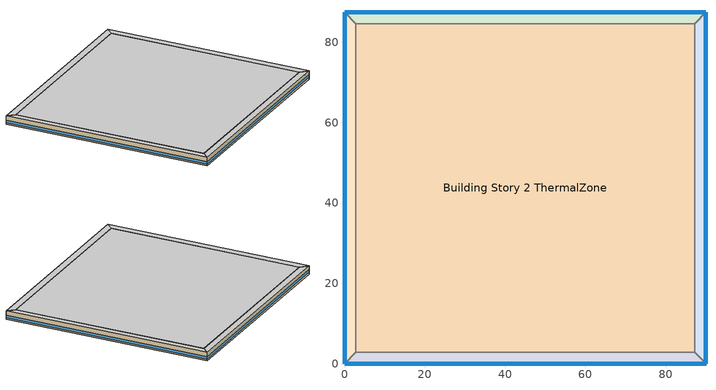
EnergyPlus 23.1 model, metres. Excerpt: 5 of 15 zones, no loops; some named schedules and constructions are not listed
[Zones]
Building Story 2 ThermalZone
 floor adiabatic (Typical Interior Floor): 87.19,2.83 2.83,2.83 2.83,84.69 87.19,84.69 z3.6
 wall adiabatic (Typical Interior Wall): 2.83,2.83 87.19,2.83 87.19,84.69 2.83,84.69 2.83,2.83 z3.6:7.2
 ceiling adiabatic (Typical Interior Ceiling): 87.19,84.69 2.83,84.69 2.83,2.83 87.19,2.83 z7.2
Building Story 2 ThermalZone 1
 floor adiabatic (Typical Interior Ceiling): 90.02,0 0,0 2.83,2.83 87.19,2.83 z3.6
 wall outside (Typical Insulated Steel Framed Exterior Wall R-20.41): 0,0 90.02,0 z3.6:7.2
 wall adiabatic (Typical Interior Wall): 90.02,0 87.19,2.83 2.83,2.83 0,0 z3.6:7.2
 window (U 0.48 SHGC 0.40 Dbl Ref-D Clr 6mm/13mm): 0.03,0 89.99,0 z4.36:5.44
 ceiling adiabatic (Typical Interior Ceiling): 87.19,2.83 2.83,2.83 0,0 90.02,0 z7.2
Building Story 2 ThermalZone 2
 floor adiabatic (Typical Interior Ceiling): 0,0 0,87.52 2.83,84.69 2.83,2.83 z3.6
 wall outside (Typical Insulated Steel Framed Exterior Wall R-20.41): 0,87.52 0,0 z3.6:7.2
 wall adiabatic (Typical Interior Wall): 0,0 2.83,2.83 2.83,84.69 0,87.52 z3.6:7.2
 window (U 0.48 SHGC 0.40 Dbl Ref-D Clr 6mm/13mm): 0,87.49 0,0.03 z4.36:5.44
 ceiling adiabatic (Typical Interior Ceiling): 2.83,2.83 2.83,84.69 0,87.52 0,0 z7.2
Building Story 2 ThermalZone 3
 floor adiabatic (Typical Interior Ceiling): 0,87.52 90.02,87.52 87.19,84.69 2.83,84.69 z3.6
 wall outside (Typical Insulated Steel Framed Exterior Wall R-20.41): 90.02,87.52 0,87.52 z3.6:7.2
 wall adiabatic (Typical Interior Wall): 0,87.52 2.83,84.69 87.19,84.69 90.02,87.52 z3.6:7.2
 window (U 0.48 SHGC 0.40 Dbl Ref-D Clr 6mm/13mm): 89.99,87.52 0.03,87.52 z4.36:5.44
 ceiling adiabatic (Typical Interior Ceiling): 2.83,84.69 87.19,84.69 90.02,87.52 0,87.52 z7.2
Building Story 2 ThermalZone 4
 floor adiabatic (Typical Interior Ceiling): 90.02,87.52 90.02,0 87.19,2.83 87.19,84.69 z3.6
 wall outside (Typical Insulated Steel Framed Exterior Wall R-20.41): 90.02,0 90.02,87.52 z3.6:7.2
 wall adiabatic (Typical Interior Wall): 90.02,87.52 87.19,84.69 87.19,2.83 90.02,0 z3.6:7.2
 window (U 0.48 SHGC 0.40 Dbl Ref-D Clr 6mm/13mm): 90.02,0.03 90.02,87.49 z4.36:5.44
 ceiling adiabatic (Typical Interior Ceiling): 87.19,84.69 87.19,2.83 90.02,0 90.02,87.52 z7.2
[Schedule:Week:Daily]
SchoolSecondary BLDG_LIGHT_CORRIDOR_SCH_2013 Week Rule - Aug28-Sep3: SchoolSecondary BLDG_LIGHT_CORRIDOR_SCH_2013 Wknd Day 1, SchoolSecondary BLDG_LIGHT_CORRIDOR_SCH_2013 Wkdy Day 1, SchoolSecondary BLDG_LIGHT_CORRIDOR_SCH_2013 Wkdy Day 1, SchoolSecondary BLDG_LIGHT_CORRIDOR_SCH_2013 Wkdy Day 1, SchoolSecondary BLDG_LIGHT_CORRIDOR_SCH_2013 Wkdy Day 2, SchoolSecondary BLDG_LIGHT_CORRIDOR_SCH_2013 Wkdy Day 2, SchoolSecondary BLDG_LIGHT_CORRIDOR_SCH_2013 Default, SchoolSecondary BLDG_LIGHT_CORRIDOR_SCH_2013 Default, SchoolSecondary BLDG_LIGHT_CORRIDOR_SCH_2013 Summer Design Day, SchoolSecondary BLDG_LIGHT_CORRIDOR_SCH_2013 Winter Design Day, SchoolSecondary BLDG_LIGHT_CORRIDOR_SCH_2013 Default, SchoolSecondary BLDG_LIGHT_CORRIDOR_SCH_2013 Default
SchoolSecondary BLDG_LIGHT_CORRIDOR_SCH_2013 Week Rule - Sep4-Dec31: SchoolSecondary BLDG_LIGHT_CORRIDOR_SCH_2013 Default, SchoolSecondary BLDG_LIGHT_CORRIDOR_SCH_2013 Wkdy Day 2, SchoolSecondary BLDG_LIGHT_CORRIDOR_SCH_2013 Wkdy Day 2, SchoolSecondary BLDG_LIGHT_CORRIDOR_SCH_2013 Wkdy Day 2, SchoolSecondary BLDG_LIGHT_CORRIDOR_SCH_2013 Wkdy Day 2, SchoolSecondary BLDG_LIGHT_CORRIDOR_SCH_2013 Wkdy Day 2, SchoolSecondary BLDG_LIGHT_CORRIDOR_SCH_2013 Default, SchoolSecondary BLDG_LIGHT_CORRIDOR_SCH_2013 Default, SchoolSecondary BLDG_LIGHT_CORRIDOR_SCH_2013 Summer Design Day, SchoolSecondary BLDG_LIGHT_CORRIDOR_SCH_2013 Winter Design Day, SchoolSecondary BLDG_LIGHT_CORRIDOR_SCH_2013 Default, SchoolSecondary BLDG_LIGHT_CORRIDOR_SCH_2013 Default
SchoolSecondary BLDG_LIGHT_GYM_SCH_2013 Week Rule - Jan1-Jan1: SchoolSecondary BLDG_LIGHT_GYM_SCH_2013 Wknd Day, SchoolSecondary BLDG_LIGHT_GYM_SCH_2013 Wknd Day, SchoolSecondary BLDG_LIGHT_GYM_SCH_2013 Wknd Day, SchoolSecondary BLDG_LIGHT_GYM_SCH_2013 Wknd Day, SchoolSecondary BLDG_LIGHT_GYM_SCH_2013 Wknd Day, SchoolSecondary BLDG_LIGHT_GYM_SCH_2013 Wknd Day, SchoolSecondary BLDG_LIGHT_GYM_SCH_2013 Wknd Day, SchoolSecondary BLDG_LIGHT_GYM_SCH_2013 Default, SchoolSecondary BLDG_LIGHT_GYM_SCH_2013 Summer Design Day, SchoolSecondary BLDG_LIGHT_GYM_SCH_2013 Winter Design Day, SchoolSecondary BLDG_LIGHT_GYM_SCH_2013 Default, SchoolSecondary BLDG_LIGHT_GYM_SCH_2013 Default
SchoolSecondary BLDG_LIGHT_GYM_SCH_2013 Week Rule - Jan2-Jun25: SchoolSecondary BLDG_LIGHT_GYM_SCH_2013 Wknd Day, SchoolSecondary BLDG_LIGHT_GYM_SCH_2013 Wkdy Day, SchoolSecondary BLDG_LIGHT_GYM_SCH_2013 Wkdy Day, SchoolSecondary BLDG_LIGHT_GYM_SCH_2013 Wkdy Day, SchoolSecondary BLDG_LIGHT_GYM_SCH_2013 Wkdy Day, SchoolSecondary BLDG_LIGHT_GYM_SCH_2013 Wkdy Day, SchoolSecondary BLDG_LIGHT_GYM_SCH_2013 Wknd Day, SchoolSecondary BLDG_LIGHT_GYM_SCH_2013 Default, SchoolSecondary BLDG_LIGHT_GYM_SCH_2013 Summer Design Day, SchoolSecondary BLDG_LIGHT_GYM_SCH_2013 Winter Design Day, SchoolSecondary BLDG_LIGHT_GYM_SCH_2013 Default, SchoolSecondary BLDG_LIGHT_GYM_SCH_2013 Default
SchoolSecondary BLDG_LIGHT_GYM_SCH_2013 Week Rule - Jun26-Jul2: SchoolSecondary BLDG_LIGHT_GYM_SCH_2013 Wknd Day, SchoolSecondary BLDG_LIGHT_GYM_SCH_2013 Wkdy Day, SchoolSecondary BLDG_LIGHT_GYM_SCH_2013 Wkdy Day, SchoolSecondary BLDG_LIGHT_GYM_SCH_2013 Wkdy Day, SchoolSecondary BLDG_LIGHT_GYM_SCH_2013 Wkdy Day, SchoolSecondary BLDG_LIGHT_GYM_SCH_2013 Wkdy Day 1, SchoolSecondary BLDG_LIGHT_GYM_SCH_2013 Wknd Day 1, SchoolSecondary BLDG_LIGHT_GYM_SCH_2013 Default, SchoolSecondary BLDG_LIGHT_GYM_SCH_2013 Summer Design Day, SchoolSecondary BLDG_LIGHT_GYM_SCH_2013 Winter Design Day, SchoolSecondary BLDG_LIGHT_GYM_SCH_2013 Default, SchoolSecondary BLDG_LIGHT_GYM_SCH_2013 Default
SchoolSecondary BLDG_LIGHT_GYM_SCH_2013 Week Rule - Jul3-Aug27: SchoolSecondary BLDG_LIGHT_GYM_SCH_2013 Wknd Day 1, SchoolSecondary BLDG_LIGHT_GYM_SCH_2013 Wkdy Day 1, SchoolSecondary BLDG_LIGHT_GYM_SCH_2013 Wkdy Day 1, SchoolSecondary BLDG_LIGHT_GYM_SCH_2013 Wkdy Day 1, SchoolSecondary BLDG_LIGHT_GYM_SCH_2013 Wkdy Day 1, SchoolSecondary BLDG_LIGHT_GYM_SCH_2013 Wkdy Day 1, SchoolSecondary BLDG_LIGHT_GYM_SCH_2013 Wknd Day 1, SchoolSecondary BLDG_LIGHT_GYM_SCH_2013 Default, SchoolSecondary BLDG_LIGHT_GYM_SCH_2013 Summer Design Day, SchoolSecondary BLDG_LIGHT_GYM_SCH_2013 Winter Design Day, SchoolSecondary BLDG_LIGHT_GYM_SCH_2013 Default, SchoolSecondary BLDG_LIGHT_GYM_SCH_2013 Default
SchoolSecondary BLDG_LIGHT_GYM_SCH_2013 Week Rule - Aug28-Sep3: SchoolSecondary BLDG_LIGHT_GYM_SCH_2013 Wknd Day 1, SchoolSecondary BLDG_LIGHT_GYM_SCH_2013 Wkdy Day 1, SchoolSecondary BLDG_LIGHT_GYM_SCH_2013 Wkdy Day 1, SchoolSecondary BLDG_LIGHT_GYM_SCH_2013 Wkdy Day 1, SchoolSecondary BLDG_LIGHT_GYM_SCH_2013 Wkdy Day 2, SchoolSecondary BLDG_LIGHT_GYM_SCH_2013 Wkdy Day 2, SchoolSecondary BLDG_LIGHT_GYM_SCH_2013 Default, SchoolSecondary BLDG_LIGHT_GYM_SCH_2013 Default, SchoolSecondary BLDG_LIGHT_GYM_SCH_2013 Summer Design Day, SchoolSecondary BLDG_LIGHT_GYM_SCH_2013 Winter Design Day, SchoolSecondary BLDG_LIGHT_GYM_SCH_2013 Default, SchoolSecondary BLDG_LIGHT_GYM_SCH_2013 Default
SchoolSecondary BLDG_LIGHT_GYM_SCH_2013 Week Rule - Sep4-Dec31: SchoolSecondary BLDG_LIGHT_GYM_SCH_2013 Default, SchoolSecondary BLDG_LIGHT_GYM_SCH_2013 Wkdy Day 2, SchoolSecondary BLDG_LIGHT_GYM_SCH_2013 Wkdy Day 2, SchoolSecondary BLDG_LIGHT_GYM_SCH_2013 Wkdy Day 2, SchoolSecondary BLDG_LIGHT_GYM_SCH_2013 Wkdy Day 2, SchoolSecondary BLDG_LIGHT_GYM_SCH_2013 Wkdy Day 2, SchoolSecondary BLDG_LIGHT_GYM_SCH_2013 Default, SchoolSecondary BLDG_LIGHT_GYM_SCH_2013 Default, SchoolSecondary BLDG_LIGHT_GYM_SCH_2013 Summer Design Day, SchoolSecondary BLDG_LIGHT_GYM_SCH_2013 Winter Design Day, SchoolSecondary BLDG_LIGHT_GYM_SCH_2013 Default, SchoolSecondary BLDG_LIGHT_GYM_SCH_2013 Default
SchoolSecondary BLDG_LIGHT_LIBRARY_SCH_2013 Week Rule - Jan1-Jan1: SchoolSecondary BLDG_LIGHT_LIBRARY_SCH_2013 Wknd Day, SchoolSecondary BLDG_LIGHT_LIBRARY_SCH_2013 Wknd Day, SchoolSecondary BLDG_LIGHT_LIBRARY_SCH_2013 Wknd Day, SchoolSecondary BLDG_LIGHT_LIBRARY_SCH_2013 Wknd Day, SchoolSecondary BLDG_LIGHT_LIBRARY_SCH_2013 Wknd Day, SchoolSecondary BLDG_LIGHT_LIBRARY_SCH_2013 Wknd Day, SchoolSecondary BLDG_LIGHT_LIBRARY_SCH_2013 Wknd Day, SchoolSecondary BLDG_LIGHT_LIBRARY_SCH_2013 Default, SchoolSecondary BLDG_LIGHT_LIBRARY_SCH_2013 Summer Design Day, SchoolSecondary BLDG_LIGHT_LIBRARY_SCH_2013 Winter Design Day, SchoolSecondary BLDG_LIGHT_LIBRARY_SCH_2013 Default, SchoolSecondary BLDG_LIGHT_LIBRARY_SCH_2013 Default
SchoolSecondary BLDG_LIGHT_LIBRARY_SCH_2013 Week Rule - Jan2-Jun25: SchoolSecondary BLDG_LIGHT_LIBRARY_SCH_2013 Wknd Day, SchoolSecondary BLDG_LIGHT_LIBRARY_SCH_2013 Wkdy Day, SchoolSecondary BLDG_LIGHT_LIBRARY_SCH_2013 Wkdy Day, SchoolSecondary BLDG_LIGHT_LIBRARY_SCH_2013 Wkdy Day, SchoolSecondary BLDG_LIGHT_LIBRARY_SCH_2013 Wkdy Day, SchoolSecondary BLDG_LIGHT_LIBRARY_SCH_2013 Wkdy Day, SchoolSecondary BLDG_LIGHT_LIBRARY_SCH_2013 Wknd Day, SchoolSecondary BLDG_LIGHT_LIBRARY_SCH_2013 Default, SchoolSecondary BLDG_LIGHT_LIBRARY_SCH_2013 Summer Design Day, SchoolSecondary BLDG_LIGHT_LIBRARY_SCH_2013 Winter Design Day, SchoolSecondary BLDG_LIGHT_LIBRARY_SCH_2013 Default, SchoolSecondary BLDG_LIGHT_LIBRARY_SCH_2013 Default
SchoolSecondary BLDG_LIGHT_LIBRARY_SCH_2013 Week Rule - Jun26-Jul2: SchoolSecondary BLDG_LIGHT_LIBRARY_SCH_2013 Wknd Day, SchoolSecondary BLDG_LIGHT_LIBRARY_SCH_2013 Wkdy Day, SchoolSecondary BLDG_LIGHT_LIBRARY_SCH_2013 Wkdy Day, SchoolSecondary BLDG_LIGHT_LIBRARY_SCH_2013 Wkdy Day, SchoolSecondary BLDG_LIGHT_LIBRARY_SCH_2013 Wkdy Day, SchoolSecondary BLDG_LIGHT_LIBRARY_SCH_2013 Wkdy Day 1, SchoolSecondary BLDG_LIGHT_LIBRARY_SCH_2013 Wknd Day 1, SchoolSecondary BLDG_LIGHT_LIBRARY_SCH_2013 Default, SchoolSecondary BLDG_LIGHT_LIBRARY_SCH_2013 Summer Design Day, SchoolSecondary BLDG_LIGHT_LIBRARY_SCH_2013 Winter Design Day, SchoolSecondary BLDG_LIGHT_LIBRARY_SCH_2013 Default, SchoolSecondary BLDG_LIGHT_LIBRARY_SCH_2013 Default
SchoolSecondary BLDG_LIGHT_LIBRARY_SCH_2013 Week Rule - Jul3-Aug27: SchoolSecondary BLDG_LIGHT_LIBRARY_SCH_2013 Wknd Day 1, SchoolSecondary BLDG_LIGHT_LIBRARY_SCH_2013 Wkdy Day 1, SchoolSecondary BLDG_LIGHT_LIBRARY_SCH_2013 Wkdy Day 1, SchoolSecondary BLDG_LIGHT_LIBRARY_SCH_2013 Wkdy Day 1, SchoolSecondary BLDG_LIGHT_LIBRARY_SCH_2013 Wkdy Day 1, SchoolSecondary BLDG_LIGHT_LIBRARY_SCH_2013 Wkdy Day 1, SchoolSecondary BLDG_LIGHT_LIBRARY_SCH_2013 Wknd Day 1, SchoolSecondary BLDG_LIGHT_LIBRARY_SCH_2013 Default, SchoolSecondary BLDG_LIGHT_LIBRARY_SCH_2013 Summer Design Day, SchoolSecondary BLDG_LIGHT_LIBRARY_SCH_2013 Winter Design Day, SchoolSecondary BLDG_LIGHT_LIBRARY_SCH_2013 Default, SchoolSecondary BLDG_LIGHT_LIBRARY_SCH_2013 Default
SchoolSecondary BLDG_LIGHT_LIBRARY_SCH_2013 Week Rule - Aug28-Sep3: SchoolSecondary BLDG_LIGHT_LIBRARY_SCH_2013 Wknd Day 1, SchoolSecondary BLDG_LIGHT_LIBRARY_SCH_2013 Wkdy Day 1, SchoolSecondary BLDG_LIGHT_LIBRARY_SCH_2013 Wkdy Day 1, SchoolSecondary BLDG_LIGHT_LIBRARY_SCH_2013 Wkdy Day 1, SchoolSecondary BLDG_LIGHT_LIBRARY_SCH_2013 Wkdy Day 2, SchoolSecondary BLDG_LIGHT_LIBRARY_SCH_2013 Wkdy Day 2, SchoolSecondary BLDG_LIGHT_LIBRARY_SCH_2013 Default, SchoolSecondary BLDG_LIGHT_LIBRARY_SCH_2013 Default, SchoolSecondary BLDG_LIGHT_LIBRARY_SCH_2013 Summer Design Day, SchoolSecondary BLDG_LIGHT_LIBRARY_SCH_2013 Winter Design Day, SchoolSecondary BLDG_LIGHT_LIBRARY_SCH_2013 Default, SchoolSecondary BLDG_LIGHT_LIBRARY_SCH_2013 Default
SchoolSecondary BLDG_LIGHT_LIBRARY_SCH_2013 Week Rule - Sep4-Dec31: SchoolSecondary BLDG_LIGHT_LIBRARY_SCH_2013 Default, SchoolSecondary BLDG_LIGHT_LIBRARY_SCH_2013 Wkdy Day 2, SchoolSecondary BLDG_LIGHT_LIBRARY_SCH_2013 Wkdy Day 2, SchoolSecondary BLDG_LIGHT_LIBRARY_SCH_2013 Wkdy Day 2, SchoolSecondary BLDG_LIGHT_LIBRARY_SCH_2013 Wkdy Day 2, SchoolSecondary BLDG_LIGHT_LIBRARY_SCH_2013 Wkdy Day 2, SchoolSecondary BLDG_LIGHT_LIBRARY_SCH_2013 Default, SchoolSecondary BLDG_LIGHT_LIBRARY_SCH_2013 Default, SchoolSecondary BLDG_LIGHT_LIBRARY_SCH_2013 Summer Design Day, SchoolSecondary BLDG_LIGHT_LIBRARY_SCH_2013 Winter Design Day, SchoolSecondary BLDG_LIGHT_LIBRARY_SCH_2013 Default, SchoolSecondary BLDG_LIGHT_LIBRARY_SCH_2013 Default
SchoolSecondary BLDG_LIGHT_LOBBYFLR1_SCH_2013 Week Rule - Jan1-Jan1: SchoolSecondary BLDG_LIGHT_LOBBYFLR1_SCH_2013 Wknd Day, SchoolSecondary BLDG_LIGHT_LOBBYFLR1_SCH_2013 Wknd Day, SchoolSecondary BLDG_LIGHT_LOBBYFLR1_SCH_2013 Wknd Day, SchoolSecondary BLDG_LIGHT_LOBBYFLR1_SCH_2013 Wknd Day, SchoolSecondary BLDG_LIGHT_LOBBYFLR1_SCH_2013 Wknd Day, SchoolSecondary BLDG_LIGHT_LOBBYFLR1_SCH_2013 Wknd Day, SchoolSecondary BLDG_LIGHT_LOBBYFLR1_SCH_2013 Wknd Day, SchoolSecondary BLDG_LIGHT_LOBBYFLR1_SCH_2013 Default, SchoolSecondary BLDG_LIGHT_LOBBYFLR1_SCH_2013 Summer Design Day, SchoolSecondary BLDG_LIGHT_LOBBYFLR1_SCH_2013 Winter Design Day, SchoolSecondary BLDG_LIGHT_LOBBYFLR1_SCH_2013 Default, SchoolSecondary BLDG_LIGHT_LOBBYFLR1_SCH_2013 Default
SchoolSecondary BLDG_LIGHT_LOBBYFLR1_SCH_2013 Week Rule - Jan2-Jun25: SchoolSecondary BLDG_LIGHT_LOBBYFLR1_SCH_2013 Wknd Day, SchoolSecondary BLDG_LIGHT_LOBBYFLR1_SCH_2013 Wkdy Day, SchoolSecondary BLDG_LIGHT_LOBBYFLR1_SCH_2013 Wkdy Day, SchoolSecondary BLDG_LIGHT_LOBBYFLR1_SCH_2013 Wkdy Day, SchoolSecondary BLDG_LIGHT_LOBBYFLR1_SCH_2013 Wkdy Day, SchoolSecondary BLDG_LIGHT_LOBBYFLR1_SCH_2013 Wkdy Day, SchoolSecondary BLDG_LIGHT_LOBBYFLR1_SCH_2013 Wknd Day, SchoolSecondary BLDG_LIGHT_LOBBYFLR1_SCH_2013 Default, SchoolSecondary BLDG_LIGHT_LOBBYFLR1_SCH_2013 Summer Design Day, SchoolSecondary BLDG_LIGHT_LOBBYFLR1_SCH_2013 Winter Design Day, SchoolSecondary BLDG_LIGHT_LOBBYFLR1_SCH_2013 Default, SchoolSecondary BLDG_LIGHT_LOBBYFLR1_SCH_2013 Default
SchoolSecondary BLDG_LIGHT_LOBBYFLR1_SCH_2013 Week Rule - Jun26-Jul2: SchoolSecondary BLDG_LIGHT_LOBBYFLR1_SCH_2013 Wknd Day, SchoolSecondary BLDG_LIGHT_LOBBYFLR1_SCH_2013 Wkdy Day, SchoolSecondary BLDG_LIGHT_LOBBYFLR1_SCH_2013 Wkdy Day, SchoolSecondary BLDG_LIGHT_LOBBYFLR1_SCH_2013 Wkdy Day, SchoolSecondary BLDG_LIGHT_LOBBYFLR1_SCH_2013 Wkdy Day, SchoolSecondary BLDG_LIGHT_LOBBYFLR1_SCH_2013 Wkdy Day 1, SchoolSecondary BLDG_LIGHT_LOBBYFLR1_SCH_2013 Wknd Day 1, SchoolSecondary BLDG_LIGHT_LOBBYFLR1_SCH_2013 Default, SchoolSecondary BLDG_LIGHT_LOBBYFLR1_SCH_2013 Summer Design Day, SchoolSecondary BLDG_LIGHT_LOBBYFLR1_SCH_2013 Winter Design Day, SchoolSecondary BLDG_LIGHT_LOBBYFLR1_SCH_2013 Default, SchoolSecondary BLDG_LIGHT_LOBBYFLR1_SCH_2013 Default
SchoolSecondary BLDG_LIGHT_LOBBYFLR1_SCH_2013 Week Rule - Jul3-Aug27: SchoolSecondary BLDG_LIGHT_LOBBYFLR1_SCH_2013 Wknd Day 1, SchoolSecondary BLDG_LIGHT_LOBBYFLR1_SCH_2013 Wkdy Day 1, SchoolSecondary BLDG_LIGHT_LOBBYFLR1_SCH_2013 Wkdy Day 1, SchoolSecondary BLDG_LIGHT_LOBBYFLR1_SCH_2013 Wkdy Day 1, SchoolSecondary BLDG_LIGHT_LOBBYFLR1_SCH_2013 Wkdy Day 1, SchoolSecondary BLDG_LIGHT_LOBBYFLR1_SCH_2013 Wkdy Day 1, SchoolSecondary BLDG_LIGHT_LOBBYFLR1_SCH_2013 Wknd Day 1, SchoolSecondary BLDG_LIGHT_LOBBYFLR1_SCH_2013 Default, SchoolSecondary BLDG_LIGHT_LOBBYFLR1_SCH_2013 Summer Design Day, SchoolSecondary BLDG_LIGHT_LOBBYFLR1_SCH_2013 Winter Design Day, SchoolSecondary BLDG_LIGHT_LOBBYFLR1_SCH_2013 Default, SchoolSecondary BLDG_LIGHT_LOBBYFLR1_SCH_2013 Default
SchoolSecondary BLDG_LIGHT_LOBBYFLR1_SCH_2013 Week Rule - Aug28-Sep3: SchoolSecondary BLDG_LIGHT_LOBBYFLR1_SCH_2013 Wknd Day 1, SchoolSecondary BLDG_LIGHT_LOBBYFLR1_SCH_2013 Wkdy Day 1, SchoolSecondary BLDG_LIGHT_LOBBYFLR1_SCH_2013 Wkdy Day 1, SchoolSecondary BLDG_LIGHT_LOBBYFLR1_SCH_2013 Wkdy Day 1, SchoolSecondary BLDG_LIGHT_LOBBYFLR1_SCH_2013 Wkdy Day 2, SchoolSecondary BLDG_LIGHT_LOBBYFLR1_SCH_2013 Wkdy Day 2, SchoolSecondary BLDG_LIGHT_LOBBYFLR1_SCH_2013 Default, SchoolSecondary BLDG_LIGHT_LOBBYFLR1_SCH_2013 Default, SchoolSecondary BLDG_LIGHT_LOBBYFLR1_SCH_2013 Summer Design Day, SchoolSecondary BLDG_LIGHT_LOBBYFLR1_SCH_2013 Winter Design Day, SchoolSecondary BLDG_LIGHT_LOBBYFLR1_SCH_2013 Default, SchoolSecondary BLDG_LIGHT_LOBBYFLR1_SCH_2013 Default
SchoolSecondary BLDG_LIGHT_LOBBYFLR1_SCH_2013 Week Rule - Sep4-Dec31: SchoolSecondary BLDG_LIGHT_LOBBYFLR1_SCH_2013 Default, SchoolSecondary BLDG_LIGHT_LOBBYFLR1_SCH_2013 Wkdy Day 2, SchoolSecondary BLDG_LIGHT_LOBBYFLR1_SCH_2013 Wkdy Day 2, SchoolSecondary BLDG_LIGHT_LOBBYFLR1_SCH_2013 Wkdy Day 2, SchoolSecondary BLDG_LIGHT_LOBBYFLR1_SCH_2013 Wkdy Day 2, SchoolSecondary BLDG_LIGHT_LOBBYFLR1_SCH_2013 Wkdy Day 2, SchoolSecondary BLDG_LIGHT_LOBBYFLR1_SCH_2013 Default, SchoolSecondary BLDG_LIGHT_LOBBYFLR1_SCH_2013 Default, SchoolSecondary BLDG_LIGHT_LOBBYFLR1_SCH_2013 Summer Design Day, SchoolSecondary BLDG_LIGHT_LOBBYFLR1_SCH_2013 Winter Design Day, SchoolSecondary BLDG_LIGHT_LOBBYFLR1_SCH_2013 Default, SchoolSecondary BLDG_LIGHT_LOBBYFLR1_SCH_2013 Default
SchoolSecondary BLDG_LIGHT_MECHANICAL_SCH_2013 Week Rule - Jan1-Jan1: SchoolSecondary BLDG_LIGHT_MECHANICAL_SCH_2013 Wknd Day, SchoolSecondary BLDG_LIGHT_MECHANICAL_SCH_2013 Wknd Day, SchoolSecondary BLDG_LIGHT_MECHANICAL_SCH_2013 Wknd Day, SchoolSecondary BLDG_LIGHT_MECHANICAL_SCH_2013 Wknd Day, SchoolSecondary BLDG_LIGHT_MECHANICAL_SCH_2013 Wknd Day, SchoolSecondary BLDG_LIGHT_MECHANICAL_SCH_2013 Wknd Day, SchoolSecondary BLDG_LIGHT_MECHANICAL_SCH_2013 Wknd Day, SchoolSecondary BLDG_LIGHT_MECHANICAL_SCH_2013 Default, SchoolSecondary BLDG_LIGHT_MECHANICAL_SCH_2013 Summer Design Day, SchoolSecondary BLDG_LIGHT_MECHANICAL_SCH_2013 Winter Design Day, SchoolSecondary BLDG_LIGHT_MECHANICAL_SCH_2013 Default, SchoolSecondary BLDG_LIGHT_MECHANICAL_SCH_2013 Default
SchoolSecondary BLDG_LIGHT_MECHANICAL_SCH_2013 Week Rule - Jan2-Jun25: SchoolSecondary BLDG_LIGHT_MECHANICAL_SCH_2013 Wknd Day, SchoolSecondary BLDG_LIGHT_MECHANICAL_SCH_2013 Wkdy Day, SchoolSecondary BLDG_LIGHT_MECHANICAL_SCH_2013 Wkdy Day, SchoolSecondary BLDG_LIGHT_MECHANICAL_SCH_2013 Wkdy Day, SchoolSecondary BLDG_LIGHT_MECHANICAL_SCH_2013 Wkdy Day, SchoolSecondary BLDG_LIGHT_MECHANICAL_SCH_2013 Wkdy Day, SchoolSecondary BLDG_LIGHT_MECHANICAL_SCH_2013 Wknd Day, SchoolSecondary BLDG_LIGHT_MECHANICAL_SCH_2013 Default, SchoolSecondary BLDG_LIGHT_MECHANICAL_SCH_2013 Summer Design Day, SchoolSecondary BLDG_LIGHT_MECHANICAL_SCH_2013 Winter Design Day, SchoolSecondary BLDG_LIGHT_MECHANICAL_SCH_2013 Default, SchoolSecondary BLDG_LIGHT_MECHANICAL_SCH_2013 Default
SchoolSecondary BLDG_LIGHT_MECHANICAL_SCH_2013 Week Rule - Jun26-Jul2: SchoolSecondary BLDG_LIGHT_MECHANICAL_SCH_2013 Wknd Day, SchoolSecondary BLDG_LIGHT_MECHANICAL_SCH_2013 Wkdy Day, SchoolSecondary BLDG_LIGHT_MECHANICAL_SCH_2013 Wkdy Day, SchoolSecondary BLDG_LIGHT_MECHANICAL_SCH_2013 Wkdy Day, SchoolSecondary BLDG_LIGHT_MECHANICAL_SCH_2013 Wkdy Day, SchoolSecondary BLDG_LIGHT_MECHANICAL_SCH_2013 Wkdy Day 1, SchoolSecondary BLDG_LIGHT_MECHANICAL_SCH_2013 Wknd Day 1, SchoolSecondary BLDG_LIGHT_MECHANICAL_SCH_2013 Default, SchoolSecondary BLDG_LIGHT_MECHANICAL_SCH_2013 Summer Design Day, SchoolSecondary BLDG_LIGHT_MECHANICAL_SCH_2013 Winter Design Day, SchoolSecondary BLDG_LIGHT_MECHANICAL_SCH_2013 Default, SchoolSecondary BLDG_LIGHT_MECHANICAL_SCH_2013 Default
SchoolSecondary BLDG_LIGHT_MECHANICAL_SCH_2013 Week Rule - Jul3-Aug27: SchoolSecondary BLDG_LIGHT_MECHANICAL_SCH_2013 Wknd Day 1, SchoolSecondary BLDG_LIGHT_MECHANICAL_SCH_2013 Wkdy Day 1, SchoolSecondary BLDG_LIGHT_MECHANICAL_SCH_2013 Wkdy Day 1, SchoolSecondary BLDG_LIGHT_MECHANICAL_SCH_2013 Wkdy Day 1, SchoolSecondary BLDG_LIGHT_MECHANICAL_SCH_2013 Wkdy Day 1, SchoolSecondary BLDG_LIGHT_MECHANICAL_SCH_2013 Wkdy Day 1, SchoolSecondary BLDG_LIGHT_MECHANICAL_SCH_2013 Wknd Day 1, SchoolSecondary BLDG_LIGHT_MECHANICAL_SCH_2013 Default, SchoolSecondary BLDG_LIGHT_MECHANICAL_SCH_2013 Summer Design Day, SchoolSecondary BLDG_LIGHT_MECHANICAL_SCH_2013 Winter Design Day, SchoolSecondary BLDG_LIGHT_MECHANICAL_SCH_2013 Default, SchoolSecondary BLDG_LIGHT_MECHANICAL_SCH_2013 Default
SchoolSecondary BLDG_LIGHT_MECHANICAL_SCH_2013 Week Rule - Aug28-Sep3: SchoolSecondary BLDG_LIGHT_MECHANICAL_SCH_2013 Wknd Day 1, SchoolSecondary BLDG_LIGHT_MECHANICAL_SCH_2013 Wkdy Day 1, SchoolSecondary BLDG_LIGHT_MECHANICAL_SCH_2013 Wkdy Day 1, SchoolSecondary BLDG_LIGHT_MECHANICAL_SCH_2013 Wkdy Day 1, SchoolSecondary BLDG_LIGHT_MECHANICAL_SCH_2013 Wkdy Day 2, SchoolSecondary BLDG_LIGHT_MECHANICAL_SCH_2013 Wkdy Day 2, SchoolSecondary BLDG_LIGHT_MECHANICAL_SCH_2013 Default, SchoolSecondary BLDG_LIGHT_MECHANICAL_SCH_2013 Default, SchoolSecondary BLDG_LIGHT_MECHANICAL_SCH_2013 Summer Design Day, SchoolSecondary BLDG_LIGHT_MECHANICAL_SCH_2013 Winter Design Day, SchoolSecondary BLDG_LIGHT_MECHANICAL_SCH_2013 Default, SchoolSecondary BLDG_LIGHT_MECHANICAL_SCH_2013 Default
SchoolSecondary BLDG_LIGHT_MECHANICAL_SCH_2013 Week Rule - Sep4-Dec31: SchoolSecondary BLDG_LIGHT_MECHANICAL_SCH_2013 Default, SchoolSecondary BLDG_LIGHT_MECHANICAL_SCH_2013 Wkdy Day 2, SchoolSecondary BLDG_LIGHT_MECHANICAL_SCH_2013 Wkdy Day 2, SchoolSecondary BLDG_LIGHT_MECHANICAL_SCH_2013 Wkdy Day 2, SchoolSecondary BLDG_LIGHT_MECHANICAL_SCH_2013 Wkdy Day 2, SchoolSecondary BLDG_LIGHT_MECHANICAL_SCH_2013 Wkdy Day 2, SchoolSecondary BLDG_LIGHT_MECHANICAL_SCH_2013 Default, SchoolSecondary BLDG_LIGHT_MECHANICAL_SCH_2013 Default, SchoolSecondary BLDG_LIGHT_MECHANICAL_SCH_2013 Summer Design Day, SchoolSecondary BLDG_LIGHT_MECHANICAL_SCH_2013 Winter Design Day, SchoolSecondary BLDG_LIGHT_MECHANICAL_SCH_2013 Default, SchoolSecondary BLDG_LIGHT_MECHANICAL_SCH_2013 Default
SchoolSecondary BLDG_LIGHT_OFFICE_SCH_2013 Week Rule - Jan1-Jan1: SchoolSecondary BLDG_LIGHT_OFFICE_SCH_2013 Wknd Day, SchoolSecondary BLDG_LIGHT_OFFICE_SCH_2013 Wknd Day, SchoolSecondary BLDG_LIGHT_OFFICE_SCH_2013 Wknd Day, SchoolSecondary BLDG_LIGHT_OFFICE_SCH_2013 Wknd Day, SchoolSecondary BLDG_LIGHT_OFFICE_SCH_2013 Wknd Day, SchoolSecondary BLDG_LIGHT_OFFICE_SCH_2013 Wknd Day, SchoolSecondary BLDG_LIGHT_OFFICE_SCH_2013 Wknd Day, SchoolSecondary BLDG_LIGHT_OFFICE_SCH_2013 Default, SchoolSecondary BLDG_LIGHT_OFFICE_SCH_2013 Summer Design Day, SchoolSecondary BLDG_LIGHT_OFFICE_SCH_2013 Winter Design Day, SchoolSecondary BLDG_LIGHT_OFFICE_SCH_2013 Default, SchoolSecondary BLDG_LIGHT_OFFICE_SCH_2013 Default
SchoolSecondary BLDG_LIGHT_OFFICE_SCH_2013 Week Rule - Jan2-Jun25: SchoolSecondary BLDG_LIGHT_OFFICE_SCH_2013 Wknd Day, SchoolSecondary BLDG_LIGHT_OFFICE_SCH_2013 Wkdy Day, SchoolSecondary BLDG_LIGHT_OFFICE_SCH_2013 Wkdy Day, SchoolSecondary BLDG_LIGHT_OFFICE_SCH_2013 Wkdy Day, SchoolSecondary BLDG_LIGHT_OFFICE_SCH_2013 Wkdy Day, SchoolSecondary BLDG_LIGHT_OFFICE_SCH_2013 Wkdy Day, SchoolSecondary BLDG_LIGHT_OFFICE_SCH_2013 Wknd Day, SchoolSecondary BLDG_LIGHT_OFFICE_SCH_2013 Default, SchoolSecondary BLDG_LIGHT_OFFICE_SCH_2013 Summer Design Day, SchoolSecondary BLDG_LIGHT_OFFICE_SCH_2013 Winter Design Day, SchoolSecondary BLDG_LIGHT_OFFICE_SCH_2013 Default, SchoolSecondary BLDG_LIGHT_OFFICE_SCH_2013 Default
SchoolSecondary BLDG_LIGHT_OFFICE_SCH_2013 Week Rule - Jun26-Jul2: SchoolSecondary BLDG_LIGHT_OFFICE_SCH_2013 Wknd Day, SchoolSecondary BLDG_LIGHT_OFFICE_SCH_2013 Wkdy Day, SchoolSecondary BLDG_LIGHT_OFFICE_SCH_2013 Wkdy Day, SchoolSecondary BLDG_LIGHT_OFFICE_SCH_2013 Wkdy Day, SchoolSecondary BLDG_LIGHT_OFFICE_SCH_2013 Wkdy Day, SchoolSecondary BLDG_LIGHT_OFFICE_SCH_2013 Wkdy Day 1, SchoolSecondary BLDG_LIGHT_OFFICE_SCH_2013 Wknd Day 1, SchoolSecondary BLDG_LIGHT_OFFICE_SCH_2013 Default, SchoolSecondary BLDG_LIGHT_OFFICE_SCH_2013 Summer Design Day, SchoolSecondary BLDG_LIGHT_OFFICE_SCH_2013 Winter Design Day, SchoolSecondary BLDG_LIGHT_OFFICE_SCH_2013 Default, SchoolSecondary BLDG_LIGHT_OFFICE_SCH_2013 Default
SchoolSecondary BLDG_LIGHT_OFFICE_SCH_2013 Week Rule - Jul3-Aug27: SchoolSecondary BLDG_LIGHT_OFFICE_SCH_2013 Wknd Day 1, SchoolSecondary BLDG_LIGHT_OFFICE_SCH_2013 Wkdy Day 1, SchoolSecondary BLDG_LIGHT_OFFICE_SCH_2013 Wkdy Day 1, SchoolSecondary BLDG_LIGHT_OFFICE_SCH_2013 Wkdy Day 1, SchoolSecondary BLDG_LIGHT_OFFICE_SCH_2013 Wkdy Day 1, SchoolSecondary BLDG_LIGHT_OFFICE_SCH_2013 Wkdy Day 1, SchoolSecondary BLDG_LIGHT_OFFICE_SCH_2013 Wknd Day 1, SchoolSecondary BLDG_LIGHT_OFFICE_SCH_2013 Default, SchoolSecondary BLDG_LIGHT_OFFICE_SCH_2013 Summer Design Day, SchoolSecondary BLDG_LIGHT_OFFICE_SCH_2013 Winter Design Day, SchoolSecondary BLDG_LIGHT_OFFICE_SCH_2013 Default, SchoolSecondary BLDG_LIGHT_OFFICE_SCH_2013 Default
SchoolSecondary BLDG_LIGHT_OFFICE_SCH_2013 Week Rule - Aug28-Sep3: SchoolSecondary BLDG_LIGHT_OFFICE_SCH_2013 Wknd Day 1, SchoolSecondary BLDG_LIGHT_OFFICE_SCH_2013 Wkdy Day 1, SchoolSecondary BLDG_LIGHT_OFFICE_SCH_2013 Wkdy Day 1, SchoolSecondary BLDG_LIGHT_OFFICE_SCH_2013 Wkdy Day 1, SchoolSecondary BLDG_LIGHT_OFFICE_SCH_2013 Wkdy Day 2, SchoolSecondary BLDG_LIGHT_OFFICE_SCH_2013 Wkdy Day 2, SchoolSecondary BLDG_LIGHT_OFFICE_SCH_2013 Default, SchoolSecondary BLDG_LIGHT_OFFICE_SCH_2013 Default, SchoolSecondary BLDG_LIGHT_OFFICE_SCH_2013 Summer Design Day, SchoolSecondary BLDG_LIGHT_OFFICE_SCH_2013 Winter Design Day, SchoolSecondary BLDG_LIGHT_OFFICE_SCH_2013 Default, SchoolSecondary BLDG_LIGHT_OFFICE_SCH_2013 Default
SchoolSecondary BLDG_LIGHT_OFFICE_SCH_2013 Week Rule - Sep4-Dec31: SchoolSecondary BLDG_LIGHT_OFFICE_SCH_2013 Default, SchoolSecondary BLDG_LIGHT_OFFICE_SCH_2013 Wkdy Day 2, SchoolSecondary BLDG_LIGHT_OFFICE_SCH_2013 Wkdy Day 2, SchoolSecondary BLDG_LIGHT_OFFICE_SCH_2013 Wkdy Day 2, SchoolSecondary BLDG_LIGHT_OFFICE_SCH_2013 Wkdy Day 2, SchoolSecondary BLDG_LIGHT_OFFICE_SCH_2013 Wkdy Day 2, SchoolSecondary BLDG_LIGHT_OFFICE_SCH_2013 Default, SchoolSecondary BLDG_LIGHT_OFFICE_SCH_2013 Default, SchoolSecondary BLDG_LIGHT_OFFICE_SCH_2013 Summer Design Day, SchoolSecondary BLDG_LIGHT_OFFICE_SCH_2013 Winter Design Day, SchoolSecondary BLDG_LIGHT_OFFICE_SCH_2013 Default, SchoolSecondary BLDG_LIGHT_OFFICE_SCH_2013 Default
SchoolSecondary BLDG_LIGHT_BATH_SCH_2013 Week Rule - Jan1-Jan1: SchoolSecondary BLDG_LIGHT_BATH_SCH_2013 Wknd Day, SchoolSecondary BLDG_LIGHT_BATH_SCH_2013 Wknd Day, SchoolSecondary BLDG_LIGHT_BATH_SCH_2013 Wknd Day, SchoolSecondary BLDG_LIGHT_BATH_SCH_2013 Wknd Day, SchoolSecondary BLDG_LIGHT_BATH_SCH_2013 Wknd Day, SchoolSecondary BLDG_LIGHT_BATH_SCH_2013 Wknd Day, SchoolSecondary BLDG_LIGHT_BATH_SCH_2013 Wknd Day, SchoolSecondary BLDG_LIGHT_BATH_SCH_2013 Default, SchoolSecondary BLDG_LIGHT_BATH_SCH_2013 Summer Design Day, SchoolSecondary BLDG_LIGHT_BATH_SCH_2013 Winter Design Day, SchoolSecondary BLDG_LIGHT_BATH_SCH_2013 Default, SchoolSecondary BLDG_LIGHT_BATH_SCH_2013 Default
SchoolSecondary BLDG_LIGHT_BATH_SCH_2013 Week Rule - Jan2-Jun25: SchoolSecondary BLDG_LIGHT_BATH_SCH_2013 Wknd Day, SchoolSecondary BLDG_LIGHT_BATH_SCH_2013 Wkdy Day, SchoolSecondary BLDG_LIGHT_BATH_SCH_2013 Wkdy Day, SchoolSecondary BLDG_LIGHT_BATH_SCH_2013 Wkdy Day, SchoolSecondary BLDG_LIGHT_BATH_SCH_2013 Wkdy Day, SchoolSecondary BLDG_LIGHT_BATH_SCH_2013 Wkdy Day, SchoolSecondary BLDG_LIGHT_BATH_SCH_2013 Wknd Day, SchoolSecondary BLDG_LIGHT_BATH_SCH_2013 Default, SchoolSecondary BLDG_LIGHT_BATH_SCH_2013 Summer Design Day, SchoolSecondary BLDG_LIGHT_BATH_SCH_2013 Winter Design Day, SchoolSecondary BLDG_LIGHT_BATH_SCH_2013 Default, SchoolSecondary BLDG_LIGHT_BATH_SCH_2013 Default
SchoolSecondary BLDG_LIGHT_BATH_SCH_2013 Week Rule - Jun26-Jul2: SchoolSecondary BLDG_LIGHT_BATH_SCH_2013 Wknd Day, SchoolSecondary BLDG_LIGHT_BATH_SCH_2013 Wkdy Day, SchoolSecondary BLDG_LIGHT_BATH_SCH_2013 Wkdy Day, SchoolSecondary BLDG_LIGHT_BATH_SCH_2013 Wkdy Day, SchoolSecondary BLDG_LIGHT_BATH_SCH_2013 Wkdy Day, SchoolSecondary BLDG_LIGHT_BATH_SCH_2013 Wkdy Day 1, SchoolSecondary BLDG_LIGHT_BATH_SCH_2013 Wknd Day 1, SchoolSecondary BLDG_LIGHT_BATH_SCH_2013 Default, SchoolSecondary BLDG_LIGHT_BATH_SCH_2013 Summer Design Day, SchoolSecondary BLDG_LIGHT_BATH_SCH_2013 Winter Design Day, SchoolSecondary BLDG_LIGHT_BATH_SCH_2013 Default, SchoolSecondary BLDG_LIGHT_BATH_SCH_2013 Default
SchoolSecondary BLDG_LIGHT_BATH_SCH_2013 Week Rule - Jul3-Aug27: SchoolSecondary BLDG_LIGHT_BATH_SCH_2013 Wknd Day 1, SchoolSecondary BLDG_LIGHT_BATH_SCH_2013 Wkdy Day 1, SchoolSecondary BLDG_LIGHT_BATH_SCH_2013 Wkdy Day 1, SchoolSecondary BLDG_LIGHT_BATH_SCH_2013 Wkdy Day 1, SchoolSecondary BLDG_LIGHT_BATH_SCH_2013 Wkdy Day 1, SchoolSecondary BLDG_LIGHT_BATH_SCH_2013 Wkdy Day 1, SchoolSecondary BLDG_LIGHT_BATH_SCH_2013 Wknd Day 1, SchoolSecondary BLDG_LIGHT_BATH_SCH_2013 Default, SchoolSecondary BLDG_LIGHT_BATH_SCH_2013 Summer Design Day, SchoolSecondary BLDG_LIGHT_BATH_SCH_2013 Winter Design Day, SchoolSecondary BLDG_LIGHT_BATH_SCH_2013 Default, SchoolSecondary BLDG_LIGHT_BATH_SCH_2013 Default
SchoolSecondary BLDG_LIGHT_BATH_SCH_2013 Week Rule - Aug28-Sep3: SchoolSecondary BLDG_LIGHT_BATH_SCH_2013 Wknd Day 1, SchoolSecondary BLDG_LIGHT_BATH_SCH_2013 Wkdy Day 1, SchoolSecondary BLDG_LIGHT_BATH_SCH_2013 Wkdy Day 1, SchoolSecondary BLDG_LIGHT_BATH_SCH_2013 Wkdy Day 1, SchoolSecondary BLDG_LIGHT_BATH_SCH_2013 Wkdy Day 2, SchoolSecondary BLDG_LIGHT_BATH_SCH_2013 Wkdy Day 2, SchoolSecondary BLDG_LIGHT_BATH_SCH_2013 Default, SchoolSecondary BLDG_LIGHT_BATH_SCH_2013 Default, SchoolSecondary BLDG_LIGHT_BATH_SCH_2013 Summer Design Day, SchoolSecondary BLDG_LIGHT_BATH_SCH_2013 Winter Design Day, SchoolSecondary BLDG_LIGHT_BATH_SCH_2013 Default, SchoolSecondary BLDG_LIGHT_BATH_SCH_2013 Default
SchoolSecondary BLDG_LIGHT_BATH_SCH_2013 Week Rule - Sep4-Dec31: SchoolSecondary BLDG_LIGHT_BATH_SCH_2013 Default, SchoolSecondary BLDG_LIGHT_BATH_SCH_2013 Wkdy Day 2, SchoolSecondary BLDG_LIGHT_BATH_SCH_2013 Wkdy Day 2, SchoolSecondary BLDG_LIGHT_BATH_SCH_2013 Wkdy Day 2, SchoolSecondary BLDG_LIGHT_BATH_SCH_2013 Wkdy Day 2, SchoolSecondary BLDG_LIGHT_BATH_SCH_2013 Wkdy Day 2, SchoolSecondary BLDG_LIGHT_BATH_SCH_2013 Default, SchoolSecondary BLDG_LIGHT_BATH_SCH_2013 Default, SchoolSecondary BLDG_LIGHT_BATH_SCH_2013 Summer Design Day, SchoolSecondary BLDG_LIGHT_BATH_SCH_2013 Winter Design Day, SchoolSecondary BLDG_LIGHT_BATH_SCH_2013 Default, SchoolSecondary BLDG_LIGHT_BATH_SCH_2013 Default
SchoolSecondary BLDG_OCC_SCH_Auditorium Week Rule - Jan1-Jan1: SchoolSecondary BLDG_OCC_SCH_Auditorium Wknd Day, SchoolSecondary BLDG_OCC_SCH_Auditorium Wknd Day, SchoolSecondary BLDG_OCC_SCH_Auditorium Wknd Day, SchoolSecondary BLDG_OCC_SCH_Auditorium Wknd Day, SchoolSecondary BLDG_OCC_SCH_Auditorium Wknd Day, SchoolSecondary BLDG_OCC_SCH_Auditorium Wknd Day, SchoolSecondary BLDG_OCC_SCH_Auditorium Wknd Day, SchoolSecondary BLDG_OCC_SCH_Auditorium Default, SchoolSecondary BLDG_OCC_SCH_Auditorium Summer Design Day, SchoolSecondary BLDG_OCC_SCH_Auditorium Winter Design Day, SchoolSecondary BLDG_OCC_SCH_Auditorium Default, SchoolSecondary BLDG_OCC_SCH_Auditorium Default
SchoolSecondary BLDG_OCC_SCH_Auditorium Week Rule - Jan2-Jun25: SchoolSecondary BLDG_OCC_SCH_Auditorium Wknd Day, SchoolSecondary BLDG_OCC_SCH_Auditorium Wkdy|SmrDsn Day, SchoolSecondary BLDG_OCC_SCH_Auditorium Wkdy|SmrDsn Day, SchoolSecondary BLDG_OCC_SCH_Auditorium Wkdy|SmrDsn Day, SchoolSecondary BLDG_OCC_SCH_Auditorium Wkdy|SmrDsn Day, SchoolSecondary BLDG_OCC_SCH_Auditorium Wkdy|SmrDsn Day, SchoolSecondary BLDG_OCC_SCH_Auditorium Wknd Day, SchoolSecondary BLDG_OCC_SCH_Auditorium Default, SchoolSecondary BLDG_OCC_SCH_Auditorium Summer Design Day, SchoolSecondary BLDG_OCC_SCH_Auditorium Winter Design Day, SchoolSecondary BLDG_OCC_SCH_Auditorium Default, SchoolSecondary BLDG_OCC_SCH_Auditorium Default
SchoolSecondary BLDG_OCC_SCH_Auditorium Week Rule - Jun26-Jul2: SchoolSecondary BLDG_OCC_SCH_Auditorium Wknd Day, SchoolSecondary BLDG_OCC_SCH_Auditorium Wkdy|SmrDsn Day, SchoolSecondary BLDG_OCC_SCH_Auditorium Wkdy|SmrDsn Day, SchoolSecondary BLDG_OCC_SCH_Auditorium Wkdy|SmrDsn Day, SchoolSecondary BLDG_OCC_SCH_Auditorium Wkdy|SmrDsn Day, SchoolSecondary BLDG_OCC_SCH_Auditorium Wkdy|SmrDsn Day 1, SchoolSecondary BLDG_OCC_SCH_Auditorium Wknd Day 1, SchoolSecondary BLDG_OCC_SCH_Auditorium Default, SchoolSecondary BLDG_OCC_SCH_Auditorium Summer Design Day, SchoolSecondary BLDG_OCC_SCH_Auditorium Winter Design Day, SchoolSecondary BLDG_OCC_SCH_Auditorium Default, SchoolSecondary BLDG_OCC_SCH_Auditorium Default
SchoolSecondary BLDG_OCC_SCH_Auditorium Week Rule - Jul3-Aug27: SchoolSecondary BLDG_OCC_SCH_Auditorium Wknd Day 1, SchoolSecondary BLDG_OCC_SCH_Auditorium Wkdy|SmrDsn Day 1, SchoolSecondary BLDG_OCC_SCH_Auditorium Wkdy|SmrDsn Day 1, SchoolSecondary BLDG_OCC_SCH_Auditorium Wkdy|SmrDsn Day 1, SchoolSecondary BLDG_OCC_SCH_Auditorium Wkdy|SmrDsn Day 1, SchoolSecondary BLDG_OCC_SCH_Auditorium Wkdy|SmrDsn Day 1, SchoolSecondary BLDG_OCC_SCH_Auditorium Wknd Day 1, SchoolSecondary BLDG_OCC_SCH_Auditorium Default, SchoolSecondary BLDG_OCC_SCH_Auditorium Summer Design Day, SchoolSecondary BLDG_OCC_SCH_Auditorium Winter Design Day, SchoolSecondary BLDG_OCC_SCH_Auditorium Default, SchoolSecondary BLDG_OCC_SCH_Auditorium Default
SchoolSecondary BLDG_OCC_SCH_Auditorium Week Rule - Aug28-Sep3: SchoolSecondary BLDG_OCC_SCH_Auditorium Wknd Day 1, SchoolSecondary BLDG_OCC_SCH_Auditorium Wkdy|SmrDsn Day 1, SchoolSecondary BLDG_OCC_SCH_Auditorium Wkdy|SmrDsn Day 1, SchoolSecondary BLDG_OCC_SCH_Auditorium Wkdy|SmrDsn Day 1, SchoolSecondary BLDG_OCC_SCH_Auditorium Wkdy|SmrDsn Day 2, SchoolSecondary BLDG_OCC_SCH_Auditorium Wkdy|SmrDsn Day 2, SchoolSecondary BLDG_OCC_SCH_Auditorium Default, SchoolSecondary BLDG_OCC_SCH_Auditorium Default, SchoolSecondary BLDG_OCC_SCH_Auditorium Summer Design Day, SchoolSecondary BLDG_OCC_SCH_Auditorium Winter Design Day, SchoolSecondary BLDG_OCC_SCH_Auditorium Default, SchoolSecondary BLDG_OCC_SCH_Auditorium Default
SchoolSecondary BLDG_OCC_SCH_Auditorium Week Rule - Sep4-Dec31: SchoolSecondary BLDG_OCC_SCH_Auditorium Default, SchoolSecondary BLDG_OCC_SCH_Auditorium Wkdy|SmrDsn Day 2, SchoolSecondary BLDG_OCC_SCH_Auditorium Wkdy|SmrDsn Day 2, SchoolSecondary BLDG_OCC_SCH_Auditorium Wkdy|SmrDsn Day 2, SchoolSecondary BLDG_OCC_SCH_Auditorium Wkdy|SmrDsn Day 2, SchoolSecondary BLDG_OCC_SCH_Auditorium Wkdy|SmrDsn Day 2, SchoolSecondary BLDG_OCC_SCH_Auditorium Default, SchoolSecondary BLDG_OCC_SCH_Auditorium Default, SchoolSecondary BLDG_OCC_SCH_Auditorium Summer Design Day, SchoolSecondary BLDG_OCC_SCH_Auditorium Winter Design Day, SchoolSecondary BLDG_OCC_SCH_Auditorium Default, SchoolSecondary BLDG_OCC_SCH_Auditorium Default
SchoolSecondary ACTIVITY_SCH Week Rule - Jan1-Dec31: SchoolSecondary ACTIVITY_SCH Default, SchoolSecondary ACTIVITY_SCH Default, SchoolSecondary ACTIVITY_SCH Default, SchoolSecondary ACTIVITY_SCH Default, SchoolSecondary ACTIVITY_SCH Default, SchoolSecondary ACTIVITY_SCH Default, SchoolSecondary ACTIVITY_SCH Default, SchoolSecondary ACTIVITY_SCH Default, SchoolSecondary ACTIVITY_SCH Summer Design Day, SchoolSecondary ACTIVITY_SCH Winter Design Day, SchoolSecondary ACTIVITY_SCH Default, SchoolSecondary ACTIVITY_SCH Default
Work Efficiency Schedule Week Rule - Jan1-Dec31: Work Efficiency Schedule Default, Work Efficiency Schedule Default, Work Efficiency Schedule Default, Work Efficiency Schedule Default, Work Efficiency Schedule Default, Work Efficiency Schedule Default, Work Efficiency Schedule Default, Work Efficiency Schedule Default, Work Efficiency Schedule Default, Work Efficiency Schedule Default, Work Efficiency Schedule Default, Work Efficiency Schedule Default
Clothing Schedule Week Rule - Jan1-Dec31: Clothing Schedule Default Winter Clothes, Clothing Schedule Default Winter Clothes, Clothing Schedule Default Winter Clothes, Clothing Schedule Default Winter Clothes, Clothing Schedule Default Winter Clothes, Clothing Schedule Default Winter Clothes, Clothing Schedule Default Winter Clothes, Clothing Schedule Default Winter Clothes, Clothing Schedule Default Winter Clothes, Clothing Schedule Default Winter Clothes, Clothing Schedule Default Winter Clothes, Clothing Schedule Default Winter Clothes
Air Velocity Schedule Week Rule - Jan1-Dec31: Air Velocity Schedule Default, Air Velocity Schedule Default, Air Velocity Schedule Default, Air Velocity Schedule Default, Air Velocity Schedule Default, Air Velocity Schedule Default, Air Velocity Schedule Default, Air Velocity Schedule Default, Air Velocity Schedule Default, Air Velocity Schedule Default, Air Velocity Schedule Default, Air Velocity Schedule Default
SchoolSecondary BLDG_OCC_SCH_Cafeteria Week Rule - Jan1-Jan1: SchoolSecondary BLDG_OCC_SCH_Cafeteria Wknd Day, SchoolSecondary BLDG_OCC_SCH_Cafeteria Wknd Day, SchoolSecondary BLDG_OCC_SCH_Cafeteria Wknd Day, SchoolSecondary BLDG_OCC_SCH_Cafeteria Wknd Day, SchoolSecondary BLDG_OCC_SCH_Cafeteria Wknd Day, SchoolSecondary BLDG_OCC_SCH_Cafeteria Wknd Day, SchoolSecondary BLDG_OCC_SCH_Cafeteria Wknd Day, SchoolSecondary BLDG_OCC_SCH_Cafeteria Default, SchoolSecondary BLDG_OCC_SCH_Cafeteria Summer Design Day, SchoolSecondary BLDG_OCC_SCH_Cafeteria Winter Design Day, SchoolSecondary BLDG_OCC_SCH_Cafeteria Default, SchoolSecondary BLDG_OCC_SCH_Cafeteria Default
SchoolSecondary BLDG_OCC_SCH_Cafeteria Week Rule - Jan2-Jun25: SchoolSecondary BLDG_OCC_SCH_Cafeteria Wknd Day, SchoolSecondary BLDG_OCC_SCH_Cafeteria Wkdy|SmrDsn Day, SchoolSecondary BLDG_OCC_SCH_Cafeteria Wkdy|SmrDsn Day, SchoolSecondary BLDG_OCC_SCH_Cafeteria Wkdy|SmrDsn Day, SchoolSecondary BLDG_OCC_SCH_Cafeteria Wkdy|SmrDsn Day, SchoolSecondary BLDG_OCC_SCH_Cafeteria Wkdy|SmrDsn Day, SchoolSecondary BLDG_OCC_SCH_Cafeteria Wknd Day, SchoolSecondary BLDG_OCC_SCH_Cafeteria Default, SchoolSecondary BLDG_OCC_SCH_Cafeteria Summer Design Day, SchoolSecondary BLDG_OCC_SCH_Cafeteria Winter Design Day, SchoolSecondary BLDG_OCC_SCH_Cafeteria Default, SchoolSecondary BLDG_OCC_SCH_Cafeteria Default
SchoolSecondary BLDG_OCC_SCH_Cafeteria Week Rule - Jun26-Jul2: SchoolSecondary BLDG_OCC_SCH_Cafeteria Wknd Day, SchoolSecondary BLDG_OCC_SCH_Cafeteria Wkdy|SmrDsn Day, SchoolSecondary BLDG_OCC_SCH_Cafeteria Wkdy|SmrDsn Day, SchoolSecondary BLDG_OCC_SCH_Cafeteria Wkdy|SmrDsn Day, SchoolSecondary BLDG_OCC_SCH_Cafeteria Wkdy|SmrDsn Day, SchoolSecondary BLDG_OCC_SCH_Cafeteria Wkdy|SmrDsn Day 1, SchoolSecondary BLDG_OCC_SCH_Cafeteria Wknd Day 1, SchoolSecondary BLDG_OCC_SCH_Cafeteria Default, SchoolSecondary BLDG_OCC_SCH_Cafeteria Summer Design Day, SchoolSecondary BLDG_OCC_SCH_Cafeteria Winter Design Day, SchoolSecondary BLDG_OCC_SCH_Cafeteria Default, SchoolSecondary BLDG_OCC_SCH_Cafeteria Default
SchoolSecondary BLDG_OCC_SCH_Cafeteria Week Rule - Jul3-Aug27: SchoolSecondary BLDG_OCC_SCH_Cafeteria Wknd Day 1, SchoolSecondary BLDG_OCC_SCH_Cafeteria Wkdy|SmrDsn Day 1, SchoolSecondary BLDG_OCC_SCH_Cafeteria Wkdy|SmrDsn Day 1, SchoolSecondary BLDG_OCC_SCH_Cafeteria Wkdy|SmrDsn Day 1, SchoolSecondary BLDG_OCC_SCH_Cafeteria Wkdy|SmrDsn Day 1, SchoolSecondary BLDG_OCC_SCH_Cafeteria Wkdy|SmrDsn Day 1, SchoolSecondary BLDG_OCC_SCH_Cafeteria Wknd Day 1, SchoolSecondary BLDG_OCC_SCH_Cafeteria Default, SchoolSecondary BLDG_OCC_SCH_Cafeteria Summer Design Day, SchoolSecondary BLDG_OCC_SCH_Cafeteria Winter Design Day, SchoolSecondary BLDG_OCC_SCH_Cafeteria Default, SchoolSecondary BLDG_OCC_SCH_Cafeteria Default
SchoolSecondary BLDG_OCC_SCH_Cafeteria Week Rule - Aug28-Sep3: SchoolSecondary BLDG_OCC_SCH_Cafeteria Wknd Day 1, SchoolSecondary BLDG_OCC_SCH_Cafeteria Wkdy|SmrDsn Day 1, SchoolSecondary BLDG_OCC_SCH_Cafeteria Wkdy|SmrDsn Day 1, SchoolSecondary BLDG_OCC_SCH_Cafeteria Wkdy|SmrDsn Day 1, SchoolSecondary BLDG_OCC_SCH_Cafeteria Wkdy|SmrDsn Day 2, SchoolSecondary BLDG_OCC_SCH_Cafeteria Wkdy|SmrDsn Day 2, SchoolSecondary BLDG_OCC_SCH_Cafeteria Default, SchoolSecondary BLDG_OCC_SCH_Cafeteria Default, SchoolSecondary BLDG_OCC_SCH_Cafeteria Summer Design Day, SchoolSecondary BLDG_OCC_SCH_Cafeteria Winter Design Day, SchoolSecondary BLDG_OCC_SCH_Cafeteria Default, SchoolSecondary BLDG_OCC_SCH_Cafeteria Default
SchoolSecondary BLDG_OCC_SCH_Cafeteria Week Rule - Sep4-Dec31: SchoolSecondary BLDG_OCC_SCH_Cafeteria Default, SchoolSecondary BLDG_OCC_SCH_Cafeteria Wkdy|SmrDsn Day 2, SchoolSecondary BLDG_OCC_SCH_Cafeteria Wkdy|SmrDsn Day 2, SchoolSecondary BLDG_OCC_SCH_Cafeteria Wkdy|SmrDsn Day 2, SchoolSecondary BLDG_OCC_SCH_Cafeteria Wkdy|SmrDsn Day 2, SchoolSecondary BLDG_OCC_SCH_Cafeteria Wkdy|SmrDsn Day 2, SchoolSecondary BLDG_OCC_SCH_Cafeteria Default, SchoolSecondary BLDG_OCC_SCH_Cafeteria Default, SchoolSecondary BLDG_OCC_SCH_Cafeteria Summer Design Day, SchoolSecondary BLDG_OCC_SCH_Cafeteria Winter Design Day, SchoolSecondary BLDG_OCC_SCH_Cafeteria Default, SchoolSecondary BLDG_OCC_SCH_Cafeteria Default
SchoolSecondary BLDG_OCC_SCH Week Rule - Jan1-Jan1: SchoolSecondary BLDG_OCC_SCH Wknd Day, SchoolSecondary BLDG_OCC_SCH Wknd Day, SchoolSecondary BLDG_OCC_SCH Wknd Day, SchoolSecondary BLDG_OCC_SCH Wknd Day, SchoolSecondary BLDG_OCC_SCH Wknd Day, SchoolSecondary BLDG_OCC_SCH Wknd Day, SchoolSecondary BLDG_OCC_SCH Wknd Day, SchoolSecondary BLDG_OCC_SCH Default, SchoolSecondary BLDG_OCC_SCH Summer Design Day, SchoolSecondary BLDG_OCC_SCH Winter Design Day, SchoolSecondary BLDG_OCC_SCH Default, SchoolSecondary BLDG_OCC_SCH Default
SchoolSecondary BLDG_OCC_SCH Week Rule - Jan2-Jun11: SchoolSecondary BLDG_OCC_SCH Wknd Day, SchoolSecondary BLDG_OCC_SCH Wkdy|SmrDsn Day, SchoolSecondary BLDG_OCC_SCH Wkdy|SmrDsn Day, SchoolSecondary BLDG_OCC_SCH Wkdy|SmrDsn Day, SchoolSecondary BLDG_OCC_SCH Wkdy|SmrDsn Day, SchoolSecondary BLDG_OCC_SCH Wkdy|SmrDsn Day, SchoolSecondary BLDG_OCC_SCH Wknd Day, SchoolSecondary BLDG_OCC_SCH Default, SchoolSecondary BLDG_OCC_SCH Summer Design Day, SchoolSecondary BLDG_OCC_SCH Winter Design Day, SchoolSecondary BLDG_OCC_SCH Default, SchoolSecondary BLDG_OCC_SCH Default
SchoolSecondary BLDG_OCC_SCH Week Rule - Jun12-Jun18: SchoolSecondary BLDG_OCC_SCH Wknd Day, SchoolSecondary BLDG_OCC_SCH Wkdy|SmrDsn Day, SchoolSecondary BLDG_OCC_SCH Wkdy|SmrDsn Day, SchoolSecondary BLDG_OCC_SCH Wkdy|SmrDsn Day, SchoolSecondary BLDG_OCC_SCH Wkdy|SmrDsn Day 1, SchoolSecondary BLDG_OCC_SCH Wkdy|SmrDsn Day 1, SchoolSecondary BLDG_OCC_SCH Wknd Day 1, SchoolSecondary BLDG_OCC_SCH Default, SchoolSecondary BLDG_OCC_SCH Summer Design Day, SchoolSecondary BLDG_OCC_SCH Winter Design Day, SchoolSecondary BLDG_OCC_SCH Default, SchoolSecondary BLDG_OCC_SCH Default
SchoolSecondary BLDG_OCC_SCH Week Rule - Jun19-Sep10: SchoolSecondary BLDG_OCC_SCH Wknd Day 1, SchoolSecondary BLDG_OCC_SCH Wkdy|SmrDsn Day 1, SchoolSecondary BLDG_OCC_SCH Wkdy|SmrDsn Day 1, SchoolSecondary BLDG_OCC_SCH Wkdy|SmrDsn Day 1, SchoolSecondary BLDG_OCC_SCH Wkdy|SmrDsn Day 1, SchoolSecondary BLDG_OCC_SCH Wkdy|SmrDsn Day 1, SchoolSecondary BLDG_OCC_SCH Wknd Day 1, SchoolSecondary BLDG_OCC_SCH Default, SchoolSecondary BLDG_OCC_SCH Summer Design Day, SchoolSecondary BLDG_OCC_SCH Winter Design Day, SchoolSecondary BLDG_OCC_SCH Default, SchoolSecondary BLDG_OCC_SCH Default
SchoolSecondary BLDG_OCC_SCH Week Rule - Sep11-Sep17: SchoolSecondary BLDG_OCC_SCH Wknd Day 1, SchoolSecondary BLDG_OCC_SCH Wkdy|SmrDsn Day 1, SchoolSecondary BLDG_OCC_SCH Wkdy|SmrDsn Day 1, SchoolSecondary BLDG_OCC_SCH Wkdy|SmrDsn Day 1, SchoolSecondary BLDG_OCC_SCH Wkdy|SmrDsn Day 1, SchoolSecondary BLDG_OCC_SCH Wkdy|SmrDsn Day 2, SchoolSecondary BLDG_OCC_SCH Default, SchoolSecondary BLDG_OCC_SCH Default, SchoolSecondary BLDG_OCC_SCH Summer Design Day, SchoolSecondary BLDG_OCC_SCH Winter Design Day, SchoolSecondary BLDG_OCC_SCH Default, SchoolSecondary BLDG_OCC_SCH Default
